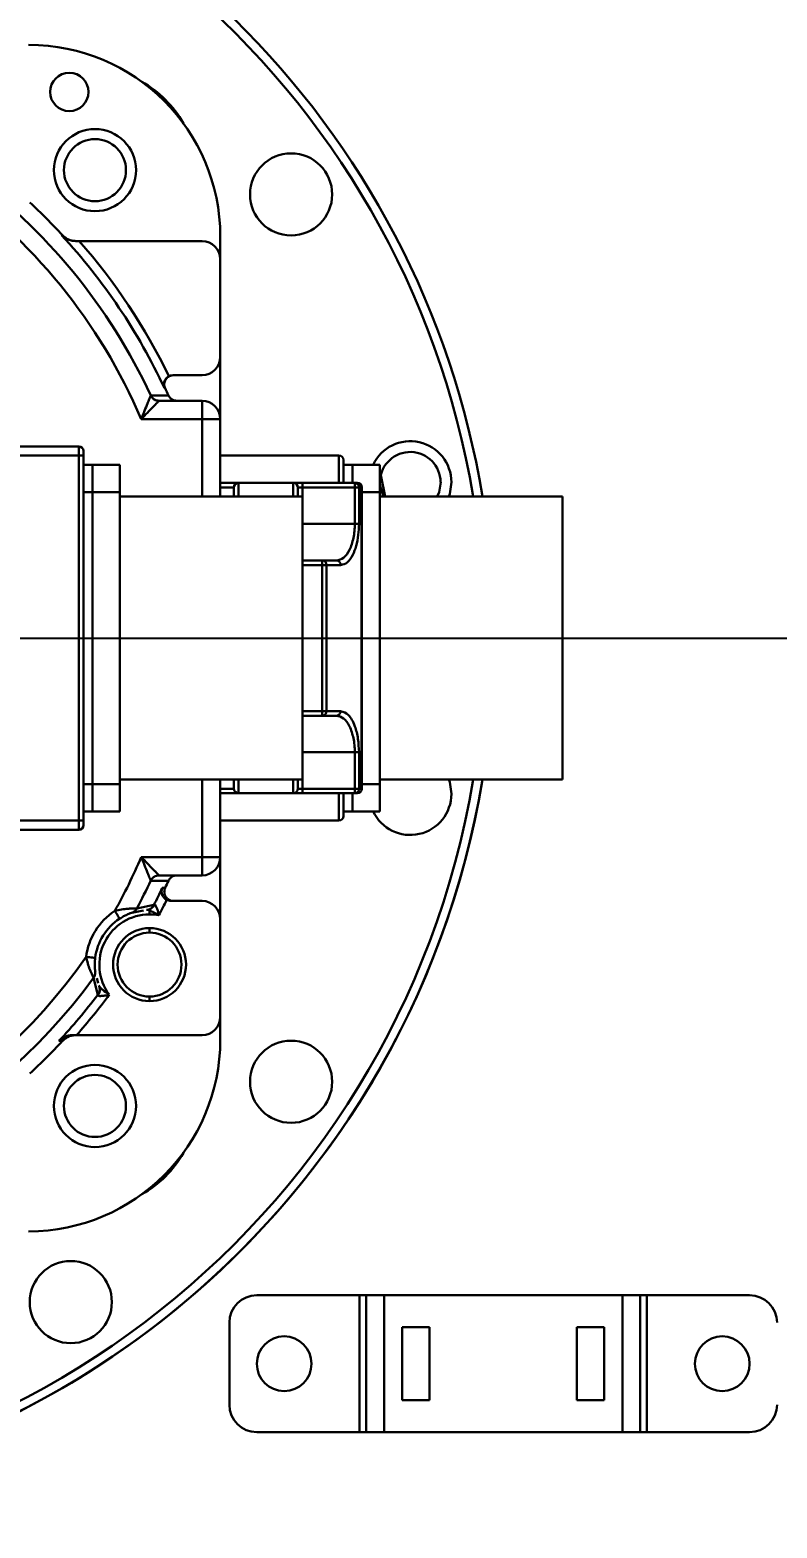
# Model space of a CAD drawing. Header units: millimetres. Extents: x -2601 to 21461, y 11492 to 21077.
# Drawn here: x -36.2 to 45.7, y 15309.2 to 15473.3 of the extents above; entities that cross this region are included whole.
import ezdxf

# ---------------------------------------------------------------- set-up
doc = ezdxf.new("R2010")
doc.units = ezdxf.units.MM
doc.header["$PDSIZE"] = -1
doc.styles.get("Standard").update_dxf_attribs({"font": ''})
doc.styles.get('Standard').set_extended_font_data('HYSWLongFangSong')
doc.dimstyles.new('ISO-25', dxfattribs={"dimscale": 25, "dimtxt": 3.5, "dimasz": 1.6, "dimexe": 1.25, "dimexo": 0.625, "dimtad": 1, "dimdec": 0, "dimzin": 9, "dimdsep": 46, "dimtxsty": 'Standard', "dimcen": 2.5, "dimadec": 0, "dimazin": 2, "dimtfac": 1, "dimtdec": 0, "dimtofl": 0, "dimtmove": 0, "dimatfit": 3, "dimfxl": 1, "dimarcsym": 0})

# ---------------------------------------------------------------- blocks, each defined once
blk = doc.blocks.new('*D48')
at = {"color": 0, "lineweight": -2}
for p, q in [((-64.67, 16186.7), (639.11, 16186.7)), ((607.86, 16146.7), (607.86, 15446.7)), ((-64.67, 15406.7), (639.11, 15406.7))]:
    blk.add_line(p, q, dxfattribs=at)
at = {"color": 0}
for points in [[(601.19, 16146.7), (614.52, 16146.7), (607.86, 16186.7)], [(601.19, 15446.7), (614.52, 15446.7), (607.86, 15406.7)]]:
    blk.add_solid(points, dxfattribs=at)
at = {"layer": 'Defpoints', "color": 0}
for p in [(-80.3, 16186.7), (-80.3, 15406.7), (607.86, 15406.7)]:
    blk.add_point(p, dxfattribs=at)
at = {"color": 0, "insert": (548.48, 15796.7), "char_height": 87.5, "attachment_point": 5, "rotation": 90}
blk.add_mtext('780', dxfattribs=at)
blk = doc.blocks.new('*D49')
at = {"color": 0, "lineweight": -2}
for p, q in [((-64.67, 15406.7), (644.56, 15406.7)), ((613.31, 15366.7), (613.31, 14849.7)), ((151.83, 14809.7), (644.56, 14809.7))]:
    blk.add_line(p, q, dxfattribs=at)
at = {"color": 0}
for points in [[(606.65, 15366.7), (619.98, 15366.7), (613.31, 15406.7)], [(606.65, 14849.7), (619.98, 14849.7), (613.31, 14809.7)]]:
    blk.add_solid(points, dxfattribs=at)
at = {"layer": 'Defpoints', "color": 0}
for p in [(-80.3, 15406.7), (136.2, 14809.7), (613.31, 14809.7)]:
    blk.add_point(p, dxfattribs=at)
at = {"color": 0, "insert": (553.94, 15108.2), "char_height": 87.5, "attachment_point": 5, "rotation": 90}
blk.add_mtext('597', dxfattribs=at)

msp = doc.modelspace()

# ---------------------------------------------------------------- linework, layer by layer
at = {"color": 161, "lineweight": 30, "true_color": 0x67adff}
for p, q in [((-17.3, 15450.2), (-30.76, 15450.2)), ((-15.3, 15448.2), (-15.3, 15450.7)), ((-15.3, 15437.5), (-15.3, 15448.2)), ((-15.3, 15430.7), (-15.3, 15437.5)), ((-20.46, 15435.5), (-17.3, 15435.5)), ((-22.92, 15433.28), (-20.98, 15433.29)), ((-17.3, 15432.7), (-22.01, 15432.7)), ((-17.3, 15432.7), (-17.3, 15430.7)), ((-23.96, 15430.7), (-17.3, 15430.7)), ((-17.3, 15430.7), (-15.3, 15430.7)), ((-17.3, 15430.7), (-17.3, 15422.2)), ((-15.3, 15422.2), (-15.3, 15430.7)), ((-30.8, 15427.7), (-50.55, 15427.7)), ((-30.8, 15427.7), (-30.8, 15426.7)), ((-30.3, 15427.2), (-30.3, 15426.7)), ((-50.55, 15426.7), (-30.8, 15426.7)), ((-30.8, 15426.7), (-30.3, 15426.7)), ((-30.8, 15426.7), (-30.8, 15386.7)), ((-30.3, 15386.7), (-30.3, 15426.7)), ((-29.3, 15425.7), (-30.3, 15425.7)), ((-29.3, 15425.7), (-29.3, 15422.7)), ((-26.3, 15425.7), (-29.3, 15425.7)), ((-26.3, 15425.7), (-26.3, 15422.7)), ((-2.3, 15426.7), (-15.3, 15426.7)), ((-2.3, 15426.7), (-2.3, 15423.7)), ((-1.8, 15426.2), (-1.8, 15423.7)), ((-0.8, 15425.7), (-1.8, 15425.7)), ((2.2, 15425.7), (-0.8, 15425.7)), ((-0.8, 15423.7), (-0.8, 15425.7)), ((2.2, 15425.7), (2.2, 15422.7)), ((-15.3, 15423.7), (-13.3, 15423.7)), ((-7.3, 15423.7), (-13.3, 15423.7)), ((-13.3, 15422.2), (-13.3, 15423.7)), ((-7.3, 15423.7), (-6.3, 15423.7)), ((-7.3, 15423.7), (-7.3, 15422.2)), ((-0.56, 15423.7), (-6.3, 15423.7)), ((-6.3, 15423.2), (-6.3, 15423.7)), ((-0.56, 15423.7), (-0.3, 15423.7)), ((-0.56, 15423.7), (-0.56, 15423.2)), ((2.3, 15424.56), (2.77, 15422.2)), ((-30.3, 15422.7), (-29.3, 15422.7)), ((-29.3, 15422.7), (-29.3, 15390.7)), ((-29.3, 15422.7), (-26.3, 15422.7)), ((-26.3, 15390.7), (-26.3, 15422.7)), ((-26.3, 15422.2), (-6.3, 15422.2)), ((-13.8, 15423.2), (-15.3, 15423.2)), ((-13.8, 15423.2), (-13.8, 15422.2)), ((-6.8, 15423.2), (-6.8, 15422.2)), ((-6.8, 15423.2), (-6.3, 15423.2)), ((-6.3, 15423.2), (-0.56, 15423.2)), ((-6.3, 15422.2), (-6.3, 15423.2)), ((-6.3, 15422.2), (-6.3, 15391.2)), ((-0.56, 15423.2), (-0.56, 15419.2)), ((-0.56, 15423.2), (-0.1, 15423.2)), ((-0.1, 15419.2), (-0.1, 15423.2)), ((-0.1, 15423.2), (0.16, 15423.2)), ((0.16, 15423.2), (0.16, 15390.2)), ((0.16, 15423.2), (0.2, 15423.2)), ((0.2, 15390.2), (0.2, 15423.2)), ((0.2, 15422.7), (2.2, 15422.7)), ((2.2, 15390.7), (2.2, 15422.7)), ((2.2, 15422.2), (22.2, 15422.2)), ((22.2, 15422.2), (22.2, 15391.2)), ((-0.56, 15419.2), (-6.3, 15419.2)), ((-4.12, 15415.2), (-6.3, 15415.2)), ((-6.3, 15414.7), (-4.12, 15414.7)), ((-4.12, 15415.2), (-4.12, 15414.7)), ((-4.12, 15415.2), (-2.56, 15415.2)), ((-4.12, 15414.7), (-4.12, 15398.7)), ((-4.12, 15414.7), (-3.66, 15414.7)), ((-3.66, 15398.7), (-3.66, 15414.7)), ((-3.66, 15414.7), (-2.11, 15414.7)), ((-4.12, 15398.7), (-6.3, 15398.7)), ((-6.3, 15398.2), (-4.12, 15398.2)), ((-3.66, 15398.7), (-4.12, 15398.7)), ((-4.12, 15398.7), (-4.12, 15398.2)), ((-2.56, 15398.2), (-4.12, 15398.2)), ((-2.11, 15398.7), (-3.66, 15398.7)), ((-6.3, 15394.2), (-0.56, 15394.2)), ((-0.56, 15394.2), (-0.56, 15390.2)), ((-0.1, 15390.2), (-0.1, 15394.2)), ((-29.3, 15390.7), (-30.3, 15390.7)), ((-29.3, 15390.7), (-29.3, 15387.7)), ((-26.3, 15390.7), (-29.3, 15390.7)), ((-26.3, 15391.2), (-6.3, 15391.2)), ((-26.3, 15390.7), (-26.3, 15387.7)), ((-17.3, 15391.2), (-17.3, 15382.7)), ((-15.3, 15382.7), (-15.3, 15391.2)), ((-13.8, 15391.2), (-13.8, 15390.2)), ((-13.3, 15389.7), (-13.3, 15391.2)), ((-7.3, 15391.2), (-7.3, 15389.7)), ((-6.8, 15391.2), (-6.8, 15390.2)), ((-6.3, 15390.2), (-6.3, 15391.2)), ((2.2, 15390.7), (0.2, 15390.7)), ((2.2, 15391.2), (22.2, 15391.2)), ((2.2, 15390.7), (2.2, 15387.7)), ((-15.3, 15390.2), (-13.8, 15390.2)), ((-13.3, 15389.7), (-15.3, 15389.7)), ((-13.3, 15389.7), (-7.3, 15389.7)), ((-6.3, 15389.7), (-7.3, 15389.7)), ((-6.3, 15390.2), (-6.8, 15390.2)), ((-6.3, 15389.7), (-6.3, 15390.2)), ((-0.56, 15390.2), (-6.3, 15390.2)), ((-6.3, 15389.7), (-0.56, 15389.7)), ((-2.3, 15389.7), (-2.3, 15386.7)), ((-1.8, 15389.7), (-1.8, 15387.2)), ((-0.8, 15387.7), (-0.8, 15389.7)), ((-0.1, 15390.2), (-0.56, 15390.2)), ((-0.56, 15390.2), (-0.56, 15389.7)), ((-0.3, 15389.7), (-0.56, 15389.7)), ((0.16, 15390.2), (-0.1, 15390.2)), ((0.2, 15390.2), (0.16, 15390.2)), ((-30.3, 15387.7), (-29.3, 15387.7)), ((-29.3, 15387.7), (-26.3, 15387.7)), ((-1.8, 15387.7), (-0.8, 15387.7)), ((-0.8, 15387.7), (2.2, 15387.7)), ((-30.8, 15386.7), (-50.55, 15386.7)), ((-30.3, 15386.7), (-30.8, 15386.7)), ((-30.8, 15386.7), (-30.8, 15385.7)), ((-30.3, 15386.7), (-30.3, 15386.2)), ((-15.3, 15386.7), (-2.3, 15386.7)), ((-50.55, 15385.7), (-30.8, 15385.7)), ((-17.3, 15382.7), (-23.96, 15382.7)), ((-17.3, 15382.7), (-17.3, 15380.7)), ((-15.3, 15382.7), (-17.3, 15382.7)), ((-15.3, 15375.9), (-15.3, 15382.7)), ((-20.98, 15380.11), (-22.92, 15380.12)), ((-22.01, 15380.7), (-17.3, 15380.7)), ((-21.66, 15379.32), (-21.34, 15379.32)), ((-17.3, 15377.9), (-20.7, 15377.9)), ((-23.71, 15376.86), (-24.99, 15376.61)), ((-24.43, 15377.09), (-22.57, 15377.47)), ((-23.05, 15376.43), (-23.05, 15376.86)), ((-15.3, 15365.2), (-15.3, 15375.9)), ((-23.05, 15374.93), (-23.05, 15374.43)), ((-28.71, 15367.63), (-29.19, 15369.47)), ((-29.01, 15370.18), (-28.98, 15370.08)), ((-28.81, 15369.45), (-28.67, 15368.91)), ((-28.52, 15368.49), (-28.5, 15368.32)), ((-23.05, 15366.93), (-23.05, 15367.43)), ((-15.3, 15362.7), (-15.3, 15365.2)), ((-31.05, 15363.2), (-17.3, 15363.2)), ((-32.58, 15362.56), (-32.98, 15362.56)), ((-11.3, 15334.7), (-0.03, 15334.7)), ((-0.03, 15319.7), (-0.03, 15334.7)), ((-0.03, 15334.7), (0.7, 15334.7)), ((0.7, 15319.7), (0.7, 15334.7)), ((0.7, 15334.7), (2.64, 15334.7)), ((2.64, 15319.7), (2.64, 15334.7)), ((2.64, 15334.7), (28.77, 15334.7)), ((28.77, 15319.7), (28.77, 15334.7)), ((28.77, 15334.7), (30.7, 15334.7)), ((30.7, 15319.7), (30.7, 15334.7)), ((30.7, 15334.7), (31.44, 15334.7)), ((31.44, 15319.7), (31.44, 15334.7)), ((31.44, 15334.7), (42.7, 15334.7)), ((-14.3, 15322.7), (-14.3, 15331.7)), ((7.64, 15331.2), (4.64, 15331.2)), ((4.64, 15331.2), (4.64, 15323.2)), ((7.64, 15323.2), (7.64, 15331.2)), ((26.77, 15331.2), (23.77, 15331.2)), ((23.77, 15331.2), (23.77, 15323.2)), ((26.77, 15323.2), (26.77, 15331.2)), ((4.64, 15323.2), (7.64, 15323.2)), ((23.77, 15323.2), (26.77, 15323.2)), ((-11.3, 15319.7), (-0.03, 15319.7)), ((-0.03, 15319.7), (0.7, 15319.7)), ((0.7, 15319.7), (2.64, 15319.7)), ((2.64, 15319.7), (28.77, 15319.7)), ((28.77, 15319.7), (30.7, 15319.7)), ((30.7, 15319.7), (31.44, 15319.7)), ((31.44, 15319.7), (42.7, 15319.7))]:
    msp.add_line(p, q, dxfattribs=at)
at = {"color": 161, "lineweight": 30, "true_color": 0x67adff, "flags": 128}
for points in [[(-32.68, 15450.84), (-32.63, 15450.84), (-32.58, 15450.84)], [(-21.42, 15434.08), (-21.38, 15434.08), (-21.34, 15434.08)], [(2.59, 15422.2), (2.24, 15423.22), (2.2, 15423.59)], [(8.85, 15423.77), (8.67, 15422.69), (8.45, 15422.2)], [(9.74, 15422.2), (9.84, 15422.5), (10.02, 15423.77)], [(10.02, 15389.63), (9.84, 15390.9), (9.74, 15391.2)]]:
    msp.add_lwpolyline(points, dxfattribs=at)
at = {"color": 161, "lineweight": 30, "true_color": 0x67adff}
for centre, radius in [((-29.03, 15457.97), 3.4), ((-7.54, 15455.31), 4.5), ((-7.54, 15358.09), 4.5), ((-29.03, 15355.44), 3.4), ((-31.68, 15333.95), 4.5), ((-8.3, 15327.2), 3), ((39.7, 15327.2), 3)]:
    msp.add_circle(centre, radius, dxfattribs=at)
for centre, radius, start, end in [((-80.3, 15406.7), 95, 98.3207, 350.6098), ((-80.3, 15406.7), 94, 90, 350.5089), ((-80.3, 15406.7), 94, 9.4911, 90), ((-80.3, 15406.7), 95, 9.3902, 81.6793), ((-36.3, 15450.7), 21, 0, 90), ((-31.84, 15466.54), 2.1, 90, 270), ((-31.84, 15466.54), 2.1, 270, 90), ((-29.8, 15457.2), 12, 29.4094, 60.5906), ((-29.03, 15457.97), 4.5, 90, 270), ((-29.03, 15457.97), 4.5, 270, 90), ((-80.3, 15406.7), 61.23, 23.0764, 55.2239), ((-80.3, 15406.7), 63.23, 24.8548, 53.9264), ((-80.3, 15406.7), 65, 42.7748, 47.2252), ((-80.3, 15406.7), 64.93, 24.9402, 42.8318), ((-80.3, 15406.7), 65.93, 25.7869, 41.2854), ((-17.3, 15448.2), 2, 0, 90), ((-17.3, 15437.5), 2, 270, 0), ((-80.3, 15406.7), 65, 24.148, 24.9114), ((-17.3, 15430.7), 2, 0, 90), ((-30.8, 15427.2), 0.5, 0, 90), ((5.52, 15423.77), 4.5, 0, 154.6086), ((5.52, 15423.77), 3.32, 0, 176.9241), ((-2.3, 15426.2), 0.5, 0, 90), ((-13.3, 15423.2), 0.5, 90, 180), ((-7.3, 15423.2), 0.5, 0, 90), ((-0.58, 15423.22), 0.48, 357.5029, 87.3321), ((-0.3, 15423.2), 0.5, 0, 90), ((-4.14, 15414.72), 0.479, 357.4497, 87.3258), ((-80.3, 15406.7), 95, 180, 350.6098), ((-4.14, 15398.68), 0.479, 272.6843, 2.547), ((-13.3, 15390.2), 0.5, 180, 270), ((-7.3, 15390.2), 0.5, 270, 0), ((-0.58, 15390.18), 0.48, 272.682, 2.4898), ((-0.3, 15390.2), 0.5, 270, 0), ((5.52, 15389.63), 4.5, 205.3914, 0), ((-30.8, 15386.2), 0.5, 270, 0), ((-2.3, 15387.2), 0.5, 270, 0), ((-80.3, 15406.7), 61.23, 330.7761, 336.9236), ((-17.3, 15382.7), 2, 270, 0), ((-80.3, 15406.7), 63.23, 332.0736, 335.1452), ((-80.3, 15406.7), 64.71, 333.144, 334.9705), ((-80.3, 15406.7), 65, 335.0886, 335.8523), ((-80.3, 15406.7), 65.71, 332.4747, 334.1211), ((-17.3, 15375.9), 2, 0, 90), ((-23.05, 15370.93), 7, 122.9341, 173.0659), ((-23.05, 15370.93), 6, 122.9341, 173.0659), ((-23.05, 15370.93), 5.5, 90, 216.7613), ((-23.05, 15370.93), 5.5, 79.2387, 90), ((-23.05, 15370.93), 4, 90, 270), ((-23.05, 15370.93), 3.5, 90, 270), ((-23.05, 15370.93), 4, 270, 90), ((-23.05, 15370.93), 3.5, 270, 90), ((-80.3, 15406.7), 61.23, 270, 325.2239), ((-80.3, 15406.7), 63.23, 270, 323.9264), ((-80.3, 15406.7), 64.71, 316.9926, 322.856), ((-80.3, 15406.7), 65.71, 318.5458, 323.5253), ((-17.3, 15365.2), 2, 270, 0), ((-36.3, 15362.7), 21, 270, 0), ((-80.3, 15406.7), 65, 312.7748, 317.2252), ((-29.03, 15355.44), 4.5, 90, 270), ((-29.03, 15355.44), 4.5, 270, 90), ((-29.8, 15356.2), 12, 299.4093, 330.5907), ((-11.3, 15331.7), 3, 90, 180), ((42.7, 15331.7), 3, 0, 90), ((-11.3, 15322.7), 3, 180, 270), ((42.7, 15322.7), 3, 270, 0)]:
    msp.add_arc(centre, radius, start, end, dxfattribs=at)
for points, knots in [([(-31.14, 15450.2), (-31.27, 15450.21), (-31.55, 15450.23), (-32.12, 15450.39), (-32.45, 15450.66), (-32.68, 15450.84)], [0, 0, 0, 0, 0.208049, 0.454698, 1, 1, 1, 1]), ([(-32.58, 15450.84), (-32.48, 15450.75), (-32.29, 15450.56), (-31.93, 15450.36), (-31.54, 15450.23), (-31.27, 15450.21), (-31.11, 15450.2)], [0, 0, 0, 0, 0.250239, 0.500434, 0.725482, 1, 1, 1, 1]), ([(-30.76, 15450.2), (-30.83, 15450.2), (-30.96, 15450.2), (-31.09, 15450.2), (-31.14, 15450.2)], [0, 0, 0, 0, 0.563767, 1, 1, 1, 1]), ([(-21.42, 15434.08), (-21.46, 15434.21), (-21.52, 15434.44), (-21.45, 15434.77), (-21.34, 15435), (-21.22, 15435.16), (-21.09, 15435.29), (-20.98, 15435.35), (-20.93, 15435.38)], [0, 0, 0, 0, 0.30255, 0.56575, 0.687104, 0.79781, 0.901221, 1, 1, 1, 1]), ([(-20.44, 15435.5), (-20.54, 15435.49), (-20.73, 15435.47), (-20.98, 15435.35), (-21.16, 15435.21), (-21.3, 15435.03), (-21.4, 15434.82), (-21.45, 15434.55), (-21.43, 15434.29), (-21.37, 15434.14), (-21.34, 15434.08)], [0, 0, 0, 0, 0.152763, 0.287249, 0.402867, 0.500056, 0.625287, 0.750009, 0.906758, 1, 1, 1, 1]), ([(-20.46, 15435.5), (-20.55, 15435.49), (-20.72, 15435.48), (-20.87, 15435.41), (-20.93, 15435.38)], [0, 0, 0, 0, 0.581432, 1, 1, 1, 1]), ([(-23.96, 15430.7), (-23.84, 15431), (-23.6, 15431.6), (-23.32, 15432.29), (-23.13, 15432.75), (-23.03, 15433.02), (-22.95, 15433.22), (-22.93, 15433.26), (-22.92, 15433.28)], [0, 0, 0, 0, 0.265617, 0.523279, 0.652246, 0.768534, 0.887556, 1, 1, 1, 1]), ([(-22.02, 15432.7), (-22.03, 15432.68), (-22.06, 15432.65), (-22.21, 15432.5), (-22.41, 15432.29), (-22.76, 15431.93), (-23.28, 15431.39), (-23.73, 15430.93), (-23.96, 15430.7)], [0, 0, 0, 0, 0.112091, 0.23116, 0.347023, 0.476658, 0.734527, 1, 1, 1, 1]), ([(-22.92, 15433.28), (-22.88, 15433.2), (-22.78, 15433.03), (-22.56, 15432.84), (-22.3, 15432.72), (-22.11, 15432.71), (-22.02, 15432.7)], [0, 0, 0, 0, 0.245039, 0.49989, 0.755138, 1, 1, 1, 1]), ([(-22.92, 15433.28), (-22.92, 15433.28), (-22.92, 15433.28), (-22.92, 15433.28), (-22.92, 15433.28)], [0, 0, 0, 0, 0.55923, 1, 1, 1, 1]), ([(-22.92, 15433.28), (-22.87, 15433.2), (-22.77, 15433.03), (-22.55, 15432.85), (-22.29, 15432.73), (-22.1, 15432.71), (-22.01, 15432.7)], [0, 0, 0, 0, 0.249639, 0.500044, 0.750235, 1, 1, 1, 1]), ([(-22.01, 15432.7), (-22.01, 15432.7), (-22.01, 15432.7), (-22.02, 15432.7), (-22.02, 15432.7)], [0, 0, 0, 0, 0.561633, 1, 1, 1, 1]), ([(-20.98, 15433.29), (-20.94, 15433.21), (-20.84, 15433.04), (-20.62, 15432.85), (-20.36, 15432.72), (-20.17, 15432.71), (-20.07, 15432.7)], [0, 0, 0, 0, 0.2499447, 0.4999525, 0.7501305, 1, 1, 1, 1]), ([(-2.56, 15415.2), (-2.3, 15415.26), (-1.79, 15415.37), (-1.22, 15416.14), (-0.89, 15416.96), (-0.7, 15417.66), (-0.58, 15418.41), (-0.57, 15418.94), (-0.56, 15419.2)], [0, 0, 0, 0, 0.262035, 0.516812, 0.64346, 0.762268, 0.882465, 1, 1, 1, 1]), ([(-0.1, 15419.2), (-0.12, 15418.79), (-0.15, 15417.94), (-0.39, 15416.76), (-0.8, 15415.69), (-1.38, 15414.87), (-1.86, 15414.76), (-2.11, 15414.7)], [0, 0, 0, 0, 0.1644532, 0.3450468, 0.5250948, 0.7573188, 1, 1, 1, 1]), ([(-0.1, 15419.2), (-0.12, 15419.2), (-0.17, 15419.2), (-0.28, 15419.2), (-0.41, 15419.2), (-0.51, 15419.2), (-0.56, 15419.2)], [0, 0, 0, 0, 0.249365, 0.500129, 0.749893, 1, 1, 1, 1]), ([(-2.56, 15415.2), (-2.5, 15415.19), (-2.38, 15415.18), (-2.23, 15415.06), (-2.13, 15414.9), (-2.11, 15414.77), (-2.11, 15414.7)], [0, 0, 0, 0, 0.249904, 0.499996, 0.75005, 1, 1, 1, 1]), ([(-2.11, 15398.7), (-2.11, 15398.64), (-2.13, 15398.5), (-2.23, 15398.34), (-2.38, 15398.22), (-2.5, 15398.21), (-2.56, 15398.2)], [0, 0, 0, 0, 0.249941, 0.50005, 0.75009, 1, 1, 1, 1]), ([(-0.56, 15394.2), (-0.57, 15394.46), (-0.58, 15394.99), (-0.7, 15395.74), (-0.89, 15396.44), (-1.22, 15397.26), (-1.79, 15398.03), (-2.3, 15398.14), (-2.56, 15398.2)], [0, 0, 0, 0, 0.117527, 0.237733, 0.356533, 0.483182, 0.737965, 1, 1, 1, 1]), ([(-2.11, 15398.7), (-1.81, 15398.62), (-1.23, 15398.45), (-0.56, 15397.23), (-0.17, 15395.73), (-0.12, 15394.7), (-0.1, 15394.2)], [0, 0, 0, 0, 0.293679, 0.58045, 0.798732, 1, 1, 1, 1]), ([(-0.56, 15394.2), (-0.51, 15394.2), (-0.41, 15394.2), (-0.28, 15394.2), (-0.17, 15394.2), (-0.12, 15394.2), (-0.1, 15394.2)], [0, 0, 0, 0, 0.250107, 0.499871, 0.750635, 1, 1, 1, 1]), ([(-22.92, 15380.12), (-22.93, 15380.14), (-22.95, 15380.19), (-23.03, 15380.38), (-23.13, 15380.65), (-23.32, 15381.11), (-23.6, 15381.8), (-23.84, 15382.4), (-23.96, 15382.7)], [0, 0, 0, 0, 0.1124435, 0.231465, 0.3477428, 0.4767088, 0.7343693, 1, 1, 1, 1]), ([(-23.96, 15382.7), (-23.73, 15382.47), (-23.28, 15382.01), (-22.76, 15381.47), (-22.41, 15381.11), (-22.21, 15380.9), (-22.06, 15380.75), (-22.03, 15380.72), (-22.02, 15380.7)], [0, 0, 0, 0, 0.26548, 0.523344, 0.652819, 0.768844, 0.887911, 1, 1, 1, 1]), ([(-22.02, 15380.7), (-22.11, 15380.7), (-22.3, 15380.68), (-22.56, 15380.56), (-22.78, 15380.37), (-22.88, 15380.21), (-22.92, 15380.12)], [0, 0, 0, 0, 0.244859, 0.500111, 0.755001, 1, 1, 1, 1]), ([(-22.01, 15380.7), (-22.1, 15380.69), (-22.29, 15380.67), (-22.55, 15380.55), (-22.77, 15380.37), (-22.87, 15380.2), (-22.92, 15380.12)], [0, 0, 0, 0, 0.249754, 0.499963, 0.750365, 1, 1, 1, 1]), ([(-22.92, 15380.12), (-22.92, 15380.12), (-22.92, 15380.12), (-22.92, 15380.12), (-22.92, 15380.12)], [0, 0, 0, 0, 0.55918, 1, 1, 1, 1]), ([(-22.02, 15380.7), (-22.02, 15380.7), (-22.01, 15380.7), (-22.01, 15380.7), (-22.01, 15380.7)], [0, 0, 0, 0, 0.561667, 1, 1, 1, 1]), ([(-21.18, 15378.02), (-21.23, 15378.05), (-21.33, 15378.12), (-21.47, 15378.25), (-21.58, 15378.4), (-21.69, 15378.61), (-21.76, 15378.95), (-21.7, 15379.18), (-21.66, 15379.32)], [0, 0, 0, 0, 0.097042, 0.200019, 0.31148, 0.432975, 0.662917, 1, 1, 1, 1]), ([(-21.34, 15379.32), (-21.38, 15379.21), (-21.44, 15379.03), (-21.43, 15378.76), (-21.38, 15378.53), (-21.25, 15378.3), (-21.04, 15378.09), (-20.77, 15377.94), (-20.55, 15377.91), (-20.44, 15377.9)], [0, 0, 0, 0, 0.174253, 0.280852, 0.399668, 0.530261, 0.67361, 0.830596, 1, 1, 1, 1]), ([(-20.07, 15380.7), (-20.17, 15380.69), (-20.36, 15380.67), (-20.62, 15380.54), (-20.84, 15380.36), (-20.94, 15380.19), (-20.98, 15380.11)], [0, 0, 0, 0, 0.249578, 0.499809, 0.750388, 1, 1, 1, 1]), ([(-21.18, 15378.02), (-21.1, 15377.99), (-20.95, 15377.92), (-20.78, 15377.91), (-20.7, 15377.9)], [0, 0, 0, 0, 0.500421, 1, 1, 1, 1]), ([(-26.86, 15376.81), (-26.61, 15376.86), (-26.12, 15376.97), (-25.49, 15377.04), (-25.03, 15377.07), (-24.71, 15377.08), (-24.49, 15377.09), (-24.45, 15377.09), (-24.43, 15377.09)], [0, 0, 0, 0, 0.225035, 0.437711, 0.583546, 0.724597, 0.8627, 1, 1, 1, 1]), ([(-26.86, 15376.81), (-26.79, 15376.7), (-26.64, 15376.48), (-26.46, 15376.2), (-26.34, 15376), (-26.32, 15375.98), (-26.31, 15375.97)], [0, 0, 0, 0, 0.250014, 0.499952, 0.750124, 1, 1, 1, 1]), ([(-24.99, 15376.61), (-25, 15376.61), (-25.03, 15376.6), (-25.16, 15376.55), (-25.33, 15376.48), (-25.57, 15376.38), (-25.91, 15376.22), (-26.17, 15376.05), (-26.31, 15375.97)], [0, 0, 0, 0, 0.138005, 0.270432, 0.391883, 0.521482, 0.742355, 1, 1, 1, 1]), ([(-24.99, 15376.61), (-24.93, 15376.63), (-24.82, 15376.68), (-24.66, 15376.79), (-24.53, 15376.93), (-24.46, 15377.03), (-24.43, 15377.09)], [0, 0, 0, 0, 0.247862, 0.5000224, 0.7523273, 1, 1, 1, 1]), ([(-23.4, 15376.92), (-23.31, 15376.93), (-23.14, 15376.96), (-22.9, 15377.07), (-22.7, 15377.25), (-22.61, 15377.39), (-22.57, 15377.47)], [0, 0, 0, 0, 0.246062, 0.5001, 0.753713, 1, 1, 1, 1]), ([(-23.34, 15376.92), (-23.36, 15376.92), (-23.38, 15376.92), (-23.39, 15376.92), (-23.4, 15376.92)], [0, 0, 0, 0, 0.558424, 1, 1, 1, 1]), ([(-23.34, 15376.92), (-23.26, 15376.93), (-23.08, 15376.96), (-22.85, 15377.08), (-22.65, 15377.26), (-22.56, 15377.41), (-22.52, 15377.49)], [0, 0, 0, 0, 0.245735, 0.500315, 0.754655, 1, 1, 1, 1]), ([(-23.05, 15376.86), (-23.11, 15376.88), (-23.21, 15376.92), (-23.3, 15376.92), (-23.34, 15376.92)], [0, 0, 0, 0, 0.5231949, 1, 1, 1, 1]), ([(-23.09, 15376.97), (-23.12, 15376.96), (-23.18, 15376.94), (-23.23, 15376.92), (-23.25, 15376.91)], [0, 0, 0, 0, 0.513613, 1, 1, 1, 1]), ([(-22.03, 15376.33), (-22.21, 15376.44), (-22.56, 15376.65), (-22.9, 15376.79), (-23.05, 15376.86)], [0, 0, 0, 0, 0.535848, 1, 1, 1, 1]), ([(-22.57, 15377.47), (-22.56, 15377.47), (-22.55, 15377.47), (-22.53, 15377.48), (-22.52, 15377.49)], [0, 0, 0, 0, 0.490244, 1, 1, 1, 1]), ([(-22.03, 15376.33), (-22.07, 15376.51), (-22.14, 15376.81), (-22.25, 15377.15), (-22.34, 15377.34), (-22.41, 15377.44), (-22.47, 15377.5), (-22.51, 15377.49), (-22.52, 15377.49)], [0, 0, 0, 0, 0.3259583, 0.5785633, 0.7000235, 0.8076011, 0.9074283, 1, 1, 1, 1]), ([(-29.01, 15371.66), (-29.02, 15371.66), (-29.05, 15371.66), (-29.28, 15371.69), (-29.61, 15371.73), (-29.87, 15371.76), (-30, 15371.78)], [0, 0, 0, 0, 0.249785, 0.499875, 0.749902, 1, 1, 1, 1]), ([(-29.19, 15369.47), (-29.2, 15369.49), (-29.22, 15369.54), (-29.32, 15369.76), (-29.45, 15370.05), (-29.62, 15370.46), (-29.83, 15371.04), (-29.94, 15371.53), (-30, 15371.78)], [0, 0, 0, 0, 0.149907, 0.301657, 0.43066, 0.563134, 0.775536, 1, 1, 1, 1]), ([(-29.01, 15370.18), (-29.01, 15370.19), (-29.01, 15370.21), (-29.02, 15370.3), (-29.03, 15370.44), (-29.05, 15370.68), (-29.06, 15371.1), (-29.03, 15371.46), (-29.01, 15371.66)], [0, 0, 0, 0, 0.1028444, 0.2074503, 0.3212529, 0.4393349, 0.6947465, 1, 1, 1, 1]), ([(-29.01, 15370.18), (-29, 15370.12), (-28.99, 15370), (-29.02, 15369.81), (-29.09, 15369.63), (-29.16, 15369.52), (-29.19, 15369.47)], [0, 0, 0, 0, 0.247856, 0.499869, 0.751994, 1, 1, 1, 1]), ([(-28.59, 15368.62), (-28.56, 15368.54), (-28.51, 15368.37), (-28.51, 15368.1), (-28.57, 15367.85), (-28.67, 15367.7), (-28.71, 15367.63)], [0, 0, 0, 0, 0.246219, 0.50003, 0.753929, 1, 1, 1, 1]), ([(-28.56, 15368.56), (-28.54, 15368.48), (-28.48, 15368.32), (-28.49, 15368.05), (-28.56, 15367.8), (-28.66, 15367.65), (-28.71, 15367.58)], [0, 0, 0, 0, 0.245508, 0.500115, 0.754539, 1, 1, 1, 1]), ([(-28.59, 15368.62), (-28.59, 15368.61), (-28.58, 15368.6), (-28.57, 15368.57), (-28.56, 15368.56)], [0, 0, 0, 0, 0.5607412, 1, 1, 1, 1]), ([(-28.56, 15368.56), (-28.55, 15368.53), (-28.52, 15368.47), (-28.39, 15368.33), (-28.06, 15368.04), (-27.71, 15367.81), (-27.46, 15367.64)], [0, 0, 0, 0, 0.098834, 0.20398, 0.437445, 1, 1, 1, 1]), ([(-27.46, 15367.64), (-27.62, 15367.6), (-27.93, 15367.53), (-28.29, 15367.49), (-28.5, 15367.48), (-28.62, 15367.5), (-28.7, 15367.53), (-28.71, 15367.56), (-28.71, 15367.58)], [0, 0, 0, 0, 0.3107505, 0.5769918, 0.6982858, 0.8067514, 0.9040792, 1, 1, 1, 1]), ([(-28.71, 15367.58), (-28.71, 15367.59), (-28.71, 15367.62), (-28.71, 15367.62), (-28.71, 15367.63)], [0, 0, 0, 0, 0.509889, 1, 1, 1, 1]), ([(-32.98, 15362.56), (-32.75, 15362.75), (-32.41, 15363.01), (-31.85, 15363.18), (-31.57, 15363.19), (-31.44, 15363.2)], [0, 0, 0, 0, 0.5451059, 0.7921917, 1, 1, 1, 1]), ([(-31.11, 15363.2), (-31.25, 15363.19), (-31.53, 15363.18), (-31.92, 15363.04), (-32.29, 15362.84), (-32.48, 15362.65), (-32.58, 15362.56)], [0, 0, 0, 0, 0.250028, 0.499899, 0.749823, 1, 1, 1, 1]), ([(-31.44, 15363.2), (-31.37, 15363.2), (-31.24, 15363.2), (-31.11, 15363.2), (-31.05, 15363.2)], [0, 0, 0, 0, 0.556083, 1, 1, 1, 1])]:
    msp.add_open_spline(points, degree=3, knots=knots, dxfattribs=at)

# ---------------------------------------------------------------- dimensions: what is measured, and where the dimension line sits
for base, p1, p2, angle, picture, middle, dimtype in [((607.86, 15406.7), (-80.3, 16186.7), (-80.3, 15406.7), 270, '*D48', (607.86, 15796.7), 161), ((613.31, 14809.7), (-80.3, 15406.7), (136.2, 14809.7), 90, '*D49', (613.31, 15108.2), 160)]:
    dim = msp.add_linear_dim(base=base, p1=p1, p2=p2, angle=angle, dimstyle='ISO-25')
    dim.commit()
    dim.dimension.update_dxf_attribs({"geometry": picture, "text_midpoint": middle, "dimtype": dimtype})

doc.saveas('drawing.dxf')
